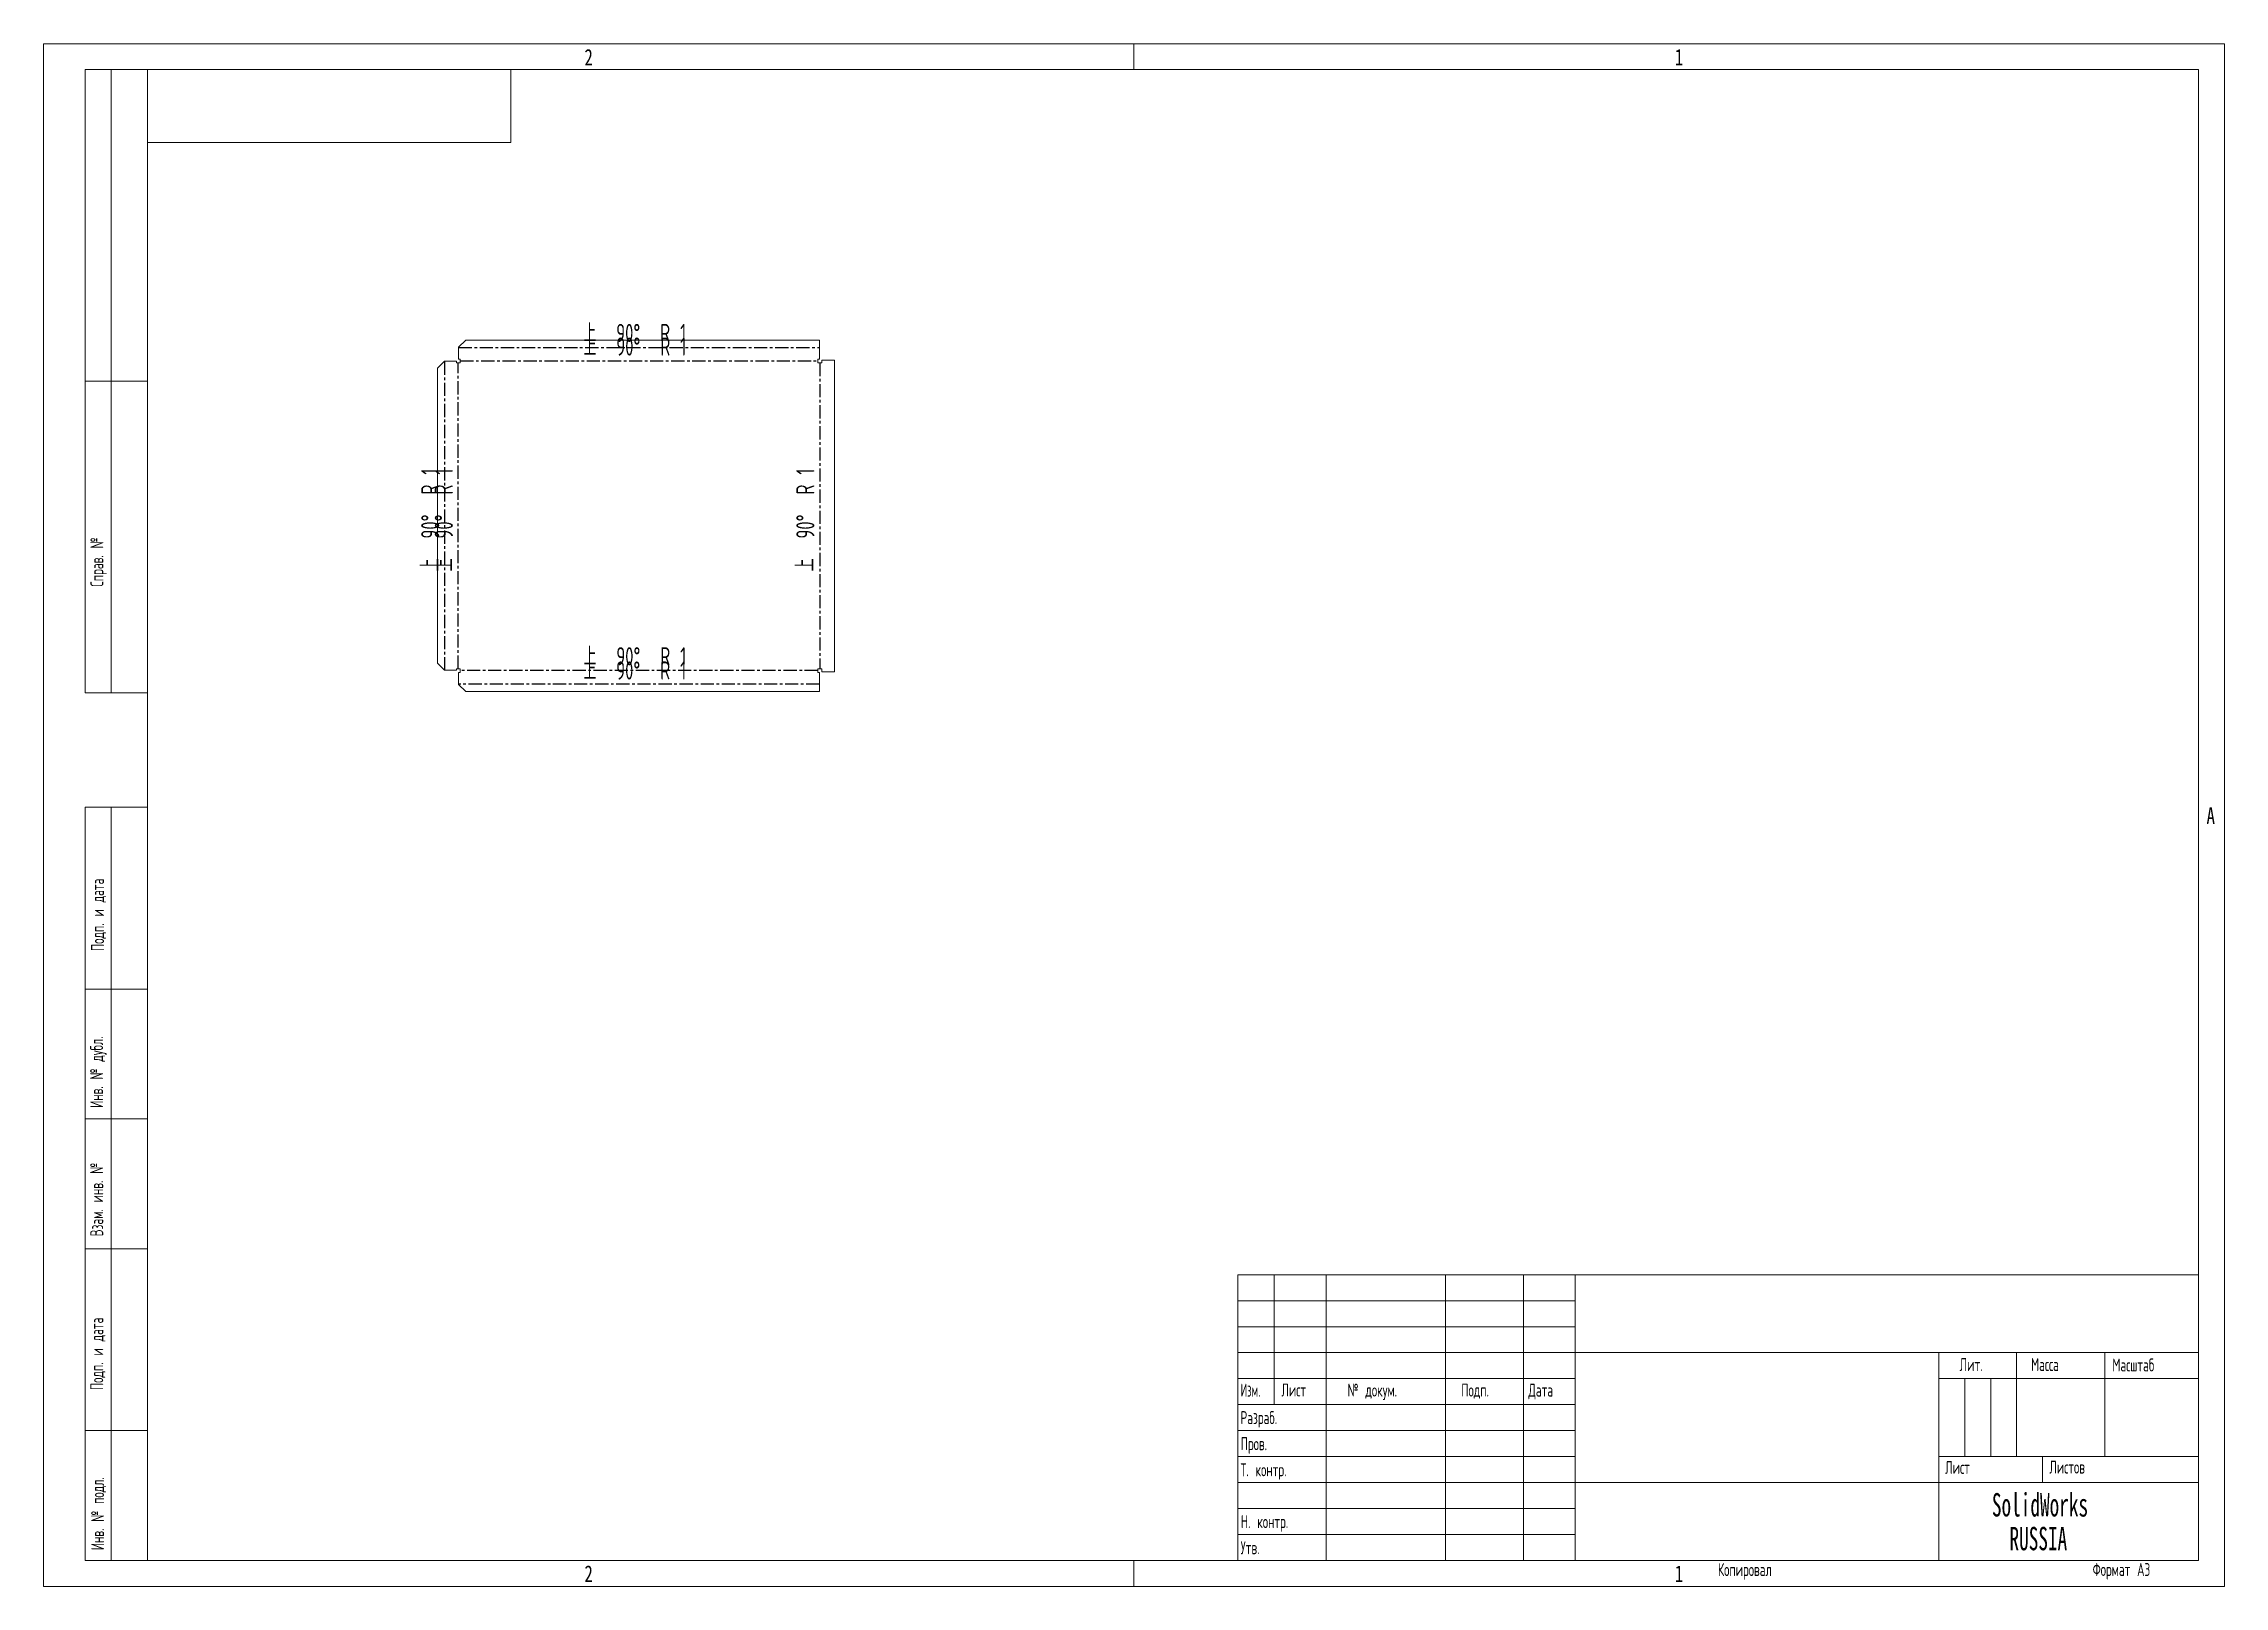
# Model space of a CAD drawing. Header units: millimetres. Extents: x -1012 to 1088, y -603 to 882.
import ezdxf

# ---------------------------------------------------------------- set-up
doc = ezdxf.new("R2010")
doc.units = ezdxf.units.MM
doc.linetypes.add('CENTERX2', pattern=[20.32, 12.7, -2.54, 2.54, -2.54])
doc.layers.add('ОСЕВЫЕ', color=7, linetype='Continuous')
doc.styles.add('SLDTEXTSTYLE0', font='TXT', dxfattribs={"width": 0.605, "bigfont": 'bigfont'})
doc.styles.add('SLDTEXTSTYLE1', font='TXT', dxfattribs={"width": 0.55152, "bigfont": 'bigfont'})
doc.styles.add('SLDTEXTSTYLE2', font='TXT', dxfattribs={"width": 0.605})
doc.styles.add('SLDTEXTSTYLE3', font='TXT', dxfattribs={"width": 0.75})
doc.styles.add('SLDTEXTSTYLE4', font='TXT', dxfattribs={"width": 0.636364, "bigfont": 'bigfont'})

# ---------------------------------------------------------------- blocks, each defined once
blk = doc.blocks.new('SW_NOTE_0')
at = {"color": 0, "linetype": 'Continuous', "lineweight": 0, "char_height": 4.5, "attachment_point": 1, "style": 'SLDTEXTSTYLE2'}
for s, insert in [('SolidWorks', (0, 5.8)), ('RUSSIA', (3.38, -0.7))]:
    blk.add_mtext(s, dxfattribs=dict(at, insert=insert))

msp = doc.modelspace()

# ---------------------------------------------------------------- linework, layer by layer
at = {"color": 7, "linetype": 'Continuous', "lineweight": 15}
for p, q in [((-972.2, 256.8), (-972.2, 856.8)), ((-912.2, 856.8), (-972.2, 856.8)), ((-972.2, 256.8), (-972.2, 856.8)), ((-947.2, 256.8), (-947.2, 856.8)), ((-947.2, 256.8), (-947.2, 856.8)), ((-912.2, 856.8), (-912.2, -578.2)), ((1062.8, 856.8), (-912.2, 856.8)), ((-912.2, 856.8), (-912.2, -578.2)), ((-562.2, 786.8), (-562.2, 856.8)), ((1062.8, -578.2), (1062.8, 856.8)), ((-912.2, 786.8), (-562.2, 786.8)), ((-605.7, 596.5), (-612.5, 589.7)), ((-612.5, 589.7), (-612.5, 578.2)), ((-265.1, 596.5), (-605.7, 596.5)), ((-265.1, 596.5), (-265.1, 578.2)), ((-626.2, 576.1), (-633, 569.3)), ((-633, 569.3), (-633, 285.4)), ((-614.7, 576.1), (-626.2, 576.1)), ((-614.7, 576.1), (-614.7, 574.5)), ((-614.7, 574.5), (-611, 574.5)), ((-611, 578.2), (-612.5, 578.2)), ((-611, 574.5), (-611, 578.2)), ((-265.1, 578.2), (-266.6, 578.2)), ((-266.6, 578.2), (-266.6, 574.5)), ((-266.6, 574.5), (-262.9, 574.5)), ((-262.9, 574.5), (-262.9, 577.3)), ((-250.7, 577.3), (-262.9, 577.3)), ((-250.7, 277.3), (-250.7, 577.3)), ((-972.2, 556.8), (-912.2, 556.8)), ((-912.2, 556.8), (-972.2, 556.8)), ((-633, 285.4), (-626.2, 278.6)), ((-626.2, 278.6), (-614.7, 278.6)), ((-611, 280.1), (-614.7, 280.1)), ((-614.7, 280.1), (-614.7, 278.6)), ((-612.5, 276.4), (-612.5, 264.9)), ((-612.5, 276.4), (-611, 276.4)), ((-611, 276.4), (-611, 280.1)), ((-262.9, 280.1), (-266.6, 280.1)), ((-266.6, 280.1), (-266.6, 276.4)), ((-266.6, 276.4), (-265.1, 276.4)), ((-265.1, 276.4), (-265.1, 258.1)), ((-262.9, 277.3), (-262.9, 280.1)), ((-262.9, 277.3), (-250.7, 277.3)), ((-972.2, 256.8), (-912.2, 256.8)), ((-612.5, 264.9), (-605.7, 258.1)), ((-605.7, 258.1), (-265.1, 258.1)), ((-972.2, -578.2), (-972.2, 146.8)), ((-972.2, 146.8), (-912.2, 146.8)), ((-947.2, -578.2), (-947.2, 146.8)), ((-912.2, -28.2), (-972.2, -28.2)), ((-912.2, -153.2), (-972.2, -153.2)), ((-912.2, -278.2), (-972.2, -278.2)), ((137.8, -303.2), (1062.8, -303.2)), ((137.8, -303.2), (137.8, -578.2)), ((172.8, -428.2), (172.8, -303.2)), ((222.8, -303.2), (222.8, -578.2)), ((337.8, -303.2), (337.8, -578.2)), ((412.8, -303.2), (412.8, -578.2)), ((462.8, -303.2), (462.8, -578.2)), ((462.8, -378.2), (1062.8, -378.2)), ((812.8, -378.2), (812.8, -578.2)), ((887.8, -378.2), (887.8, -478.2)), ((972.8, -378.2), (972.8, -478.2)), ((137.8, -403.2), (462.8, -403.2)), ((812.8, -403.2), (1062.8, -403.2)), ((137.8, -428.2), (462.8, -428.2)), ((-972.2, -453.2), (-912.2, -453.2)), ((812.8, -478.2), (1062.8, -478.2)), ((912.8, -478.2), (912.8, -503.2)), ((462.8, -503.2), (1062.8, -503.2)), ((-972.2, -578.2), (-912.2, -578.2)), ((-912.2, -578.2), (1062.8, -578.2))]:
    msp.add_line(p, q, dxfattribs=at)
at = {"color": 7, "linetype": 'CENTERX2'}
for p, q in [((-612.5, 589.5), (-265.1, 589.5)), ((-625.9, 278.6), (-625.9, 576.1)), ((-612.8, 280.1), (-612.8, 574.5)), ((-611, 576.4), (-266.6, 576.4)), ((-264.7, 574.5), (-264.7, 280.1)), ((-266.6, 278.3), (-611, 278.3)), ((-265.1, 265.2), (-612.5, 265.2))]:
    msp.add_line(p, q, dxfattribs=at)
at = {"color": 7, "linetype": 'Continuous', "lineweight": 0}
for p, q in [((137.8, -328.2), (462.8, -328.2)), ((137.8, -353.2), (462.8, -353.2)), ((137.8, -378.2), (462.8, -378.2)), ((837.8, -403.2), (837.8, -478.2)), ((862.8, -403.2), (862.8, -478.2)), ((137.8, -453.2), (462.8, -453.2)), ((137.8, -478.2), (462.8, -478.2)), ((137.8, -503.2), (462.8, -503.2)), ((137.8, -528.2), (462.8, -528.2)), ((137.8, -553.2), (462.8, -553.2))]:
    msp.add_line(p, q, dxfattribs=at)
at = {"layer": 'ОСЕВЫЕ', "lineweight": 0}
for p, q in [((-1012.2, 881.8), (1087.8, 881.8)), ((-1012.2, 881.8), (-1012.2, -603.2)), ((1087.8, 881.8), (1087.8, -603.2)), ((-1012.2, -603.2), (1087.8, -603.2))]:
    msp.add_line(p, q, dxfattribs=at)
at = {"layer": 'ОСЕВЫЕ', "lineweight": 15}
for p, q in [((37.8, 881.8), (37.8, 856.8)), ((37.8, -578.2), (37.8, -603.2))]:
    msp.add_line(p, q, dxfattribs=at)

# ---------------------------------------------------------------- block references
at = {"color": 7, "linetype": 'Continuous', "lineweight": 0, "xscale": 5, "yscale": 5, "zscale": 5}
msp.add_blockref('SW_NOTE_0', (864, -542.4), dxfattribs=at)

# ---------------------------------------------------------------- texts
at = {"color": 7, "linetype": 'Continuous', "lineweight": 0}
for s, insert, char_height, attachment_point, style in [('2', (-487.3, 876.7), 15.9, 2, 'SLDTEXTSTYLE3'), ('1', (562.7, 876.7), 15.9, 2, 'SLDTEXTSTYLE3'), ('\\M+18FE3  90\\M+1818B  R 1', (-442.8, 612.1), 17.5, 2, 'SLDTEXTSTYLE4'), ('\\M+18FE3  90\\M+1818B  R 1', (-442.7, 599), 17.5, 2, 'SLDTEXTSTYLE4'), ('\\M+18FE3  90\\M+1818B  R 1', (-442.7, 300.9), 17.5, 2, 'SLDTEXTSTYLE4'), ('\\M+18FE3  90\\M+1818B  R 1', (-442.8, 287.2), 17.5, 2, 'SLDTEXTSTYLE4'), ('A', (1074.7, 146.7), 15.9, 2, 'SLDTEXTSTYLE3'), ('\\M+1844C\\M+18479\\M+18484.', (832.9, -383.4), 12.5, 1, 'SLDTEXTSTYLE0'), ('\\M+1844D\\M+18470\\M+18483\\M+18483\\M+18470', (901.7, -383.4), 12.5, 1, 'SLDTEXTSTYLE0'), ('\\M+1844D\\M+18470\\M+18483\\M+1848A\\M+18484\\M+18470\\M+18471', (980, -383.8), 12.5, 1, 'SLDTEXTSTYLE0'), ('\\M+18449\\M+18478\\M+1847D.', (140.5, -408.1), 12.5, 1, 'SLDTEXTSTYLE1'), ('\\M+1844C\\M+18479\\M+18483\\M+18484', (179.8, -407.9), 12.5, 1, 'SLDTEXTSTYLE0'), ('\\M+18782 \\M+18474\\M+18480\\M+1847B\\M+18485\\M+1847D.', (243.5, -408), 12.5, 1, 'SLDTEXTSTYLE0'), ('\\M+18450\\M+18480\\M+18474\\M+18481.', (353, -408), 12.5, 1, 'SLDTEXTSTYLE0'), ('\\M+18444\\M+18470\\M+18484\\M+18470', (417.7, -408), 12.5, 1, 'SLDTEXTSTYLE0'), ('\\M+18451\\M+18470\\M+18478\\M+18482\\M+18470\\M+18471.', (140.4, -434.5), 12.5, 1, 'SLDTEXTSTYLE0'), ('\\M+18450\\M+18482\\M+18480\\M+18472.', (140.6, -459.6), 12.5, 1, 'SLDTEXTSTYLE0'), ('\\M+1844C\\M+18479\\M+18483\\M+18484', (819, -482.4), 12.5, 1, 'SLDTEXTSTYLE0'), ('\\M+1844C\\M+18479\\M+18483\\M+18484\\M+18480\\M+18472', (919.3, -482.1), 12.5, 1, 'SLDTEXTSTYLE0'), ('\\M+18453. \\M+1847B\\M+18480\\M+1847E\\M+18484\\M+18482.', (140.4, -484.7), 12.5, 1, 'SLDTEXTSTYLE0'), ('\\M+1844E. \\M+1847B\\M+18480\\M+1847E\\M+18484\\M+18482.', (140.7, -534.6), 12.5, 1, 'SLDTEXTSTYLE0'), ('\\M+18454\\M+18484\\M+18472.', (140.6, -559.7), 12.5, 1, 'SLDTEXTSTYLE0'), ('2', (-487.3, -583), 15.9, 2, 'SLDTEXTSTYLE3'), ('1', (562.7, -583), 15.9, 2, 'SLDTEXTSTYLE3'), ('\\M+1844B\\M+18480\\M+18481\\M+18479\\M+18482\\M+18480\\M+18472\\M+18470\\M+1847C', (600.1, -580.8), 12.5, 1, 'SLDTEXTSTYLE0'), ('\\M+18455\\M+18480\\M+18482\\M+1847D\\M+18470\\M+18484 \\M+184403', (961, -580.7), 12.5, 1, 'SLDTEXTSTYLE0')]:
    msp.add_mtext(s, dxfattribs=dict(at, insert=insert, char_height=char_height, attachment_point=attachment_point, style=style))
at = {"color": 7, "linetype": 'Continuous', "lineweight": 0, "rotation": 90}
for s, insert, char_height, attachment_point, style in [('\\M+18FE3  90\\M+1818B  R 1', (-648.6, 423.4), 17.5, 2, 'SLDTEXTSTYLE4'), ('\\M+18FE3  90\\M+1818B  R 1', (-635.5, 423.4), 17.5, 2, 'SLDTEXTSTYLE4'), ('\\M+18FE3  90\\M+1818B  R 1', (-287.4, 423.4), 17.5, 2, 'SLDTEXTSTYLE4'), ('\\M+18452\\M+18481\\M+18482\\M+18470\\M+18472. \\M+18782', (-967.1, 359.1), 12.5, 1, 'SLDTEXTSTYLE0'), ('\\M+18450\\M+18480\\M+18474\\M+18481. \\M+18479 \\M+18474\\M+18470\\M+18484\\M+18470', (-966.4, 8.4), 12.5, 1, 'SLDTEXTSTYLE0'), ('\\M+18449\\M+1847E\\M+18472. \\M+18782 \\M+18474\\M+18485\\M+18471\\M+1847C.', (-967.4, -142.6), 12.5, 1, 'SLDTEXTSTYLE0'), ('\\M+18442\\M+18478\\M+18470\\M+1847D. \\M+18479\\M+1847E\\M+18472. \\M+18782', (-967.3, -266.2), 12.5, 1, 'SLDTEXTSTYLE0'), ('\\M+18450\\M+18480\\M+18474\\M+18481. \\M+18479 \\M+18474\\M+18470\\M+18484\\M+18470', (-967.2, -414.2), 12.5, 1, 'SLDTEXTSTYLE0'), ('\\M+18449\\M+1847E\\M+18472. \\M+18782 \\M+18481\\M+18480\\M+18474\\M+1847C.', (-966.4, -568.3), 12.5, 1, 'SLDTEXTSTYLE0')]:
    msp.add_mtext(s, dxfattribs=dict(at, insert=insert, char_height=char_height, attachment_point=attachment_point, style=style))

doc.saveas('drawing.dxf')
